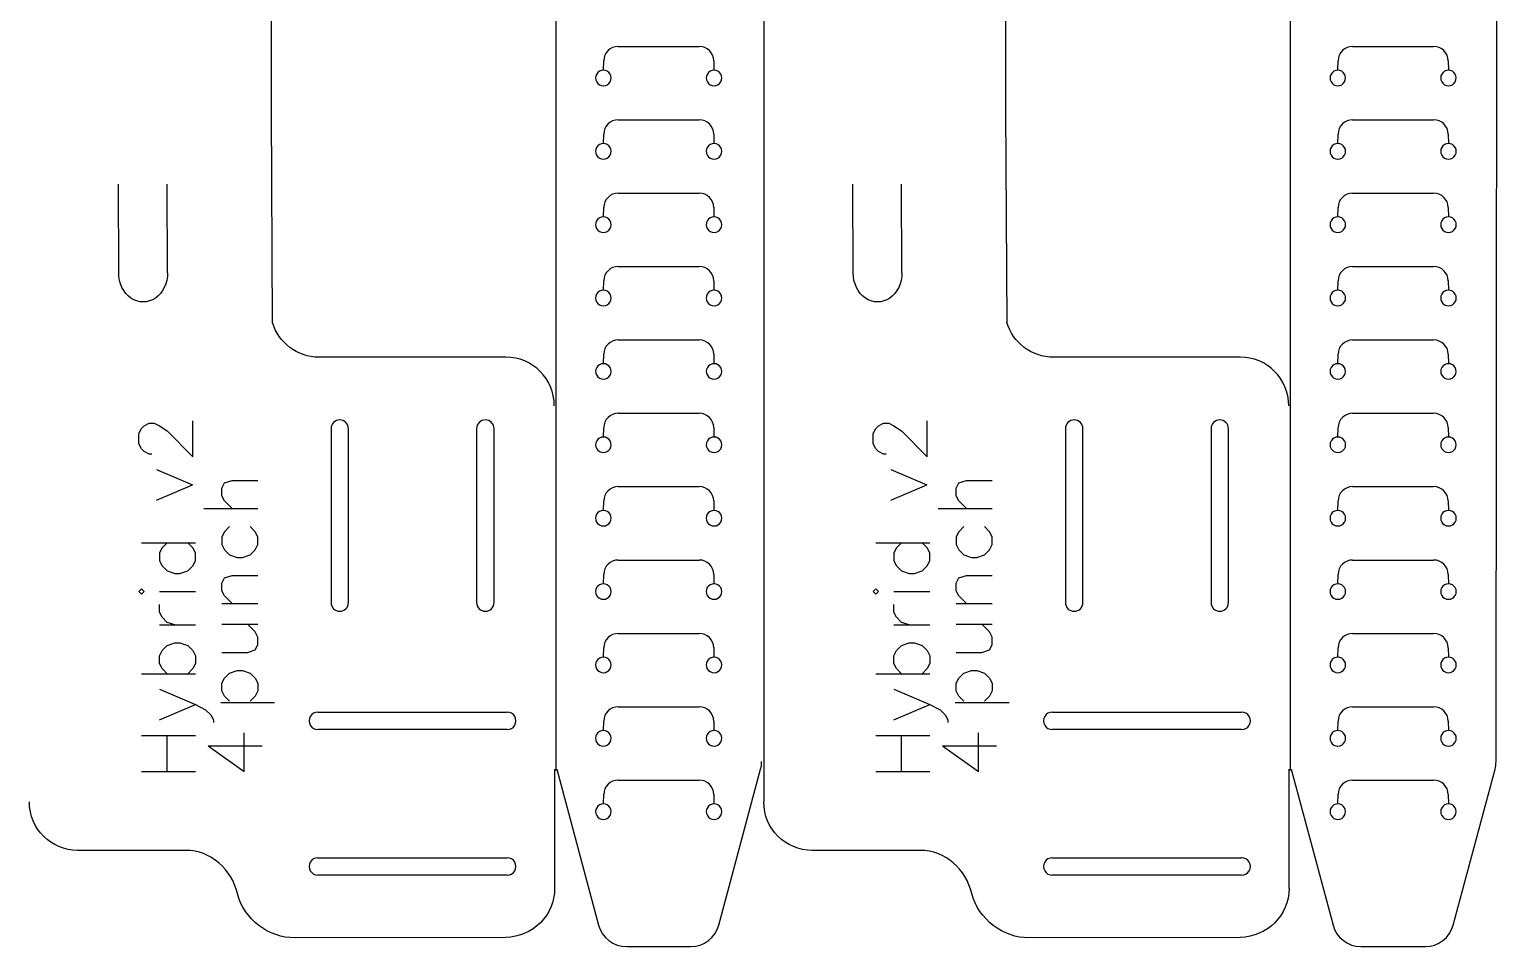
# Model space of a CAD drawing. Extents: x 9 to 642, y 361 to 1089.
# Drawn here: x 462.7 to 614, y 361.1 to 455.6 of the extents above; entities that cross this region are included whole.
import ezdxf

# ---------------------------------------------------------------- set-up
doc = ezdxf.new("R2010")
doc.units = 0
doc.layers.add('Layer_1', color=7, linetype='CONTINUOUS')

msp = doc.modelspace()

# ---------------------------------------------------------------- linework, layer by layer
at = {"layer": 'Layer_1', "color": 7}
for p, q in [((613.762134, 380.163093), (614.026426, 699.43774)), ((487.615071, 447.214227), (487.615071, 697.400475)), ((563.272173, 447.214227), (563.272173, 697.400475)), ((538.327812, 572.467056), (538.327812, 384.518954)), ((516.907277, 495.497732), (516.904631, 379.26208)), ((592.564379, 495.497732), (592.561733, 379.26208)), ((487.726302, 425.334878), (487.615071, 447.214227)), ((563.383404, 425.334878), (563.272173, 447.214227)), ((511.747109, 421.821185), (492.513567, 421.821185)), ((587.40421, 421.821185), (568.170669, 421.821185)), ((538.327812, 384.518954), (538.327812, 376.012256)), ((516.803614, 367.084712), (516.803614, 379.36893)), ((517.007263, 379.386646), (521.30923, 363.331439)), ((533.700831, 363.331439), (538.002797, 379.386646)), ((592.664365, 379.386646), (596.966331, 363.331439)), ((609.357933, 363.331439), (613.659899, 379.386646)), ((478.809711, 371.01547), (467.620244, 371.018116)), ((554.466813, 371.01547), (543.277346, 371.018116)), ((511.739012, 362.055197), (489.982298, 362.011197)), ((587.396114, 362.055197), (565.6394, 362.011197)), ((524.206999, 361.10788), (530.803035, 361.10788)), ((599.864101, 361.10788), (606.460137, 361.10788))]:
    msp.add_line(p, q, dxfattribs=at)
at = {"layer": 'Layer_1', "color": 1}
for p, q in [((523.332922, 453.826215), (531.677139, 453.826215)), ((598.990023, 453.826215), (607.334241, 453.826215)), ((521.805032, 451.377708), (521.805032, 451.377708)), ((521.817706, 451.377602), (521.833052, 452.349998)), ((533.176956, 452.349998), (533.192302, 451.377602)), ((533.205029, 451.377708), (533.205029, 451.377708)), ((597.462134, 451.377708), (597.462134, 451.377708)), ((597.474807, 451.377602), (597.490153, 452.349998)), ((608.834058, 452.349998), (608.849404, 451.377602)), ((608.86213, 451.377708), (608.86213, 451.377708)), ((523.332922, 446.269238), (531.677139, 446.269238)), ((598.990023, 446.269238), (607.334241, 446.269238)), ((521.805032, 443.820705), (521.805032, 443.820705)), ((521.817706, 443.820625), (521.833052, 444.792996)), ((533.176956, 444.792996), (533.192302, 443.820625)), ((533.205029, 443.820705), (533.205029, 443.820705)), ((597.462134, 443.820705), (597.462134, 443.820705)), ((597.474807, 443.820625), (597.490153, 444.792996)), ((608.834058, 444.792996), (608.849404, 443.820625)), ((608.86213, 443.820705), (608.86213, 443.820705)), ((471.87485, 430.514415), (471.851302, 439.639735)), ((476.904553, 430.514018), (476.857801, 439.63873)), ((547.531951, 430.514415), (547.508404, 439.639735)), ((552.561654, 430.514018), (552.514902, 439.63873)), ((523.332922, 438.712262), (531.677139, 438.712262)), ((598.990023, 438.712262), (607.334241, 438.712262)), ((521.805032, 436.263729), (521.805032, 436.263729)), ((521.817706, 436.263623), (521.833052, 437.236019)), ((533.176956, 437.236019), (533.192302, 436.263623)), ((533.205029, 436.263729), (533.205029, 436.263729)), ((597.462134, 436.263729), (597.462134, 436.263729)), ((597.474807, 436.263623), (597.490153, 437.236019)), ((608.834058, 437.236019), (608.849404, 436.263623)), ((608.86213, 436.263729), (608.86213, 436.263729)), ((523.332922, 431.155286), (531.677139, 431.155286)), ((598.990023, 431.155286), (607.334241, 431.155286)), ((521.805032, 428.706752), (521.805032, 428.706752)), ((521.817706, 428.706646), (521.833052, 429.679043)), ((533.176956, 429.679043), (533.192302, 428.706646)), ((533.205029, 428.706752), (533.205029, 428.706752)), ((597.462134, 428.706752), (597.462134, 428.706752)), ((597.474807, 428.706646), (597.490153, 429.679043)), ((608.834058, 429.679043), (608.849404, 428.706646)), ((608.86213, 428.706752), (608.86213, 428.706752)), ((523.332922, 423.59831), (531.677139, 423.59831)), ((598.990023, 423.59831), (607.334241, 423.59831)), ((521.805032, 421.149776), (521.805032, 421.149776)), ((521.817706, 421.14967), (521.833052, 422.122067)), ((533.176956, 422.122067), (533.192302, 421.14967)), ((533.205029, 421.149776), (533.205029, 421.149776)), ((597.462134, 421.149776), (597.462134, 421.149776)), ((597.474807, 421.14967), (597.490153, 422.122067)), ((608.834058, 422.122067), (608.849404, 421.14967)), ((608.86213, 421.149776), (608.86213, 421.149776)), ((494.643013, 415.351435), (494.643013, 415.351435)), ((509.643036, 415.351435), (509.643036, 415.351435)), ((523.332922, 416.041307), (531.677139, 416.041307)), ((570.300115, 415.351435), (570.300115, 415.351435)), ((585.300138, 415.351435), (585.300138, 415.351435)), ((598.990023, 416.041307), (607.334241, 416.041307)), ((493.743033, 414.451455), (493.743033, 396.55144)), ((495.54302, 396.55144), (495.54302, 414.451455)), ((508.743029, 414.451455), (508.743029, 396.55144)), ((510.543016, 396.55144), (510.543016, 414.451455)), ((521.805032, 413.5928), (521.805032, 413.5928)), ((521.817706, 413.592694), (521.833052, 414.565091)), ((533.176956, 414.565091), (533.192302, 413.592694)), ((533.205029, 413.5928), (533.205029, 413.5928)), ((569.400134, 414.451455), (569.400134, 396.55144)), ((571.200121, 396.55144), (571.200121, 414.451455)), ((584.400131, 414.451455), (584.400131, 396.55144)), ((586.200118, 396.55144), (586.200118, 414.451455)), ((597.462134, 413.5928), (597.462134, 413.5928)), ((597.474807, 413.592694), (597.490153, 414.565091)), ((608.834058, 414.565091), (608.849404, 413.592694)), ((608.86213, 413.5928), (608.86213, 413.5928)), ((523.332922, 408.484331), (531.677139, 408.484331)), ((598.990023, 408.484331), (607.334241, 408.484331)), ((521.805032, 406.035797), (521.805032, 406.035797)), ((521.817706, 406.035718), (521.833052, 407.008114)), ((533.176956, 407.008114), (533.192302, 406.035718)), ((533.205029, 406.035797), (533.205029, 406.035797)), ((597.462134, 406.035797), (597.462134, 406.035797)), ((597.474807, 406.035718), (597.490153, 407.008114)), ((608.834058, 407.008114), (608.849404, 406.035718)), ((608.86213, 406.035797), (608.86213, 406.035797)), ((523.332922, 400.927354), (531.677139, 400.927354)), ((598.990023, 400.927354), (607.334241, 400.927354)), ((521.805032, 398.478821), (521.805032, 398.478821)), ((521.817706, 398.478741), (521.833052, 399.451112)), ((533.176956, 399.451112), (533.192302, 398.478741)), ((533.205029, 398.478821), (533.205029, 398.478821)), ((597.462134, 398.478821), (597.462134, 398.478821)), ((597.474807, 398.478741), (597.490153, 399.451112)), ((608.834058, 399.451112), (608.849404, 398.478741)), ((608.86213, 398.478821), (608.86213, 398.478821)), ((494.643013, 395.651433), (494.643013, 395.651433)), ((509.643036, 395.651433), (509.643036, 395.651433)), ((570.300115, 395.651433), (570.300115, 395.651433)), ((585.300138, 395.651433), (585.300138, 395.651433)), ((523.332922, 393.370378), (531.677139, 393.370378)), ((598.990023, 393.370378), (607.334241, 393.370378)), ((521.805032, 390.921845), (521.805032, 390.921845)), ((521.817706, 390.921739), (521.833052, 391.894135)), ((533.176956, 391.894135), (533.192302, 390.921739)), ((533.205029, 390.921845), (533.205029, 390.921845)), ((597.462134, 390.921845), (597.462134, 390.921845)), ((597.474807, 390.921739), (597.490153, 391.894135)), ((608.834058, 391.894135), (608.849404, 390.921739)), ((608.86213, 390.921845), (608.86213, 390.921845)), ((492.393023, 385.264553), (511.893026, 385.264553)), ((523.332922, 385.813402), (531.677139, 385.813402)), ((568.050124, 385.264553), (587.550128, 385.264553)), ((598.990023, 385.813402), (607.334241, 385.813402)), ((511.893026, 383.46454), (492.393023, 383.46454)), ((521.805032, 383.364868), (521.805032, 383.364868)), ((521.817706, 383.364763), (521.833052, 384.337159)), ((533.176956, 384.337159), (533.192302, 383.364763)), ((533.205029, 383.364868), (533.205029, 383.364868)), ((587.550128, 383.46454), (568.050124, 383.46454)), ((597.462134, 383.364868), (597.462134, 383.364868)), ((597.474807, 383.364763), (597.490153, 384.337159)), ((608.834058, 384.337159), (608.849404, 383.364763)), ((608.86213, 383.364868), (608.86213, 383.364868)), ((523.332922, 378.256426), (531.677139, 378.256426)), ((598.990023, 378.256426), (607.334241, 378.256426)), ((521.805032, 375.807892), (521.805032, 375.807892)), ((521.817706, 375.807786), (521.833052, 376.780183)), ((533.176956, 376.780183), (533.192302, 375.807786)), ((533.205029, 375.807892), (533.205029, 375.807892)), ((597.462134, 375.807892), (597.462134, 375.807892)), ((597.474807, 375.807786), (597.490153, 376.780183)), ((608.834058, 376.780183), (608.849404, 375.807786)), ((608.86213, 375.807892), (608.86213, 375.807892)), ((492.393023, 370.264556), (511.893026, 370.264556)), ((568.050124, 370.264556), (587.550128, 370.264556)), ((511.893026, 368.464543), (492.393023, 368.464543)), ((587.550128, 368.464543), (568.050124, 368.464543))]:
    msp.add_line(p, q, dxfattribs=at)
at = {"layer": 'Layer_1', "color": 5}
for p, q in [((474.214375, 414.481427), (474.478959, 414.74601)), ((474.478959, 414.74601), (475.008125, 415.010593)), ((475.008125, 415.010593), (475.537292, 415.010593)), ((475.537292, 415.010593), (476.066459, 414.74601)), ((476.066459, 414.74601), (476.860209, 414.216843)), ((479.506042, 411.57101), (479.506042, 415.275177)), ((549.871503, 414.48144), (550.136086, 414.746023)), ((550.136086, 414.746023), (550.665253, 415.010607)), ((550.665253, 415.010607), (551.19442, 415.010607)), ((551.19442, 415.010607), (551.723586, 414.746023)), ((551.723586, 414.746023), (552.517336, 414.216857)), ((555.16317, 411.571023), (555.16317, 415.27519)), ((473.949792, 413.95226), (474.214375, 414.481427)), ((473.949792, 412.893927), (473.949792, 413.95226)), ((476.860209, 414.216843), (479.506042, 411.57101)), ((549.60692, 413.952273), (549.871503, 414.48144)), ((549.60692, 412.89394), (549.60692, 413.952273)), ((552.517336, 414.216857), (555.16317, 411.571023)), ((474.214375, 412.36476), (473.949792, 412.893927)), ((474.478959, 412.100177), (474.214375, 412.36476)), ((475.008125, 411.835593), (474.478959, 412.100177)), ((475.272709, 411.835593), (475.008125, 411.835593)), ((549.871503, 412.364773), (549.60692, 412.89394)), ((550.136086, 412.10019), (549.871503, 412.364773)), ((550.665253, 411.835607), (550.136086, 412.10019)), ((550.929836, 411.835607), (550.665253, 411.835607)), ((475.773115, 410.260243), (479.477282, 408.672743)), ((551.430216, 410.260243), (555.134383, 408.672743)), ((475.773115, 407.085243), (479.477282, 408.672743)), ((482.492711, 408.337966), (482.757295, 408.867132)), ((482.757295, 408.867132), (483.551045, 409.131716)), ((483.551045, 409.131716), (486.196852, 409.131716)), ((551.430216, 407.085243), (555.134383, 408.672743)), ((558.149813, 408.337966), (558.414396, 408.867132)), ((558.414396, 408.867132), (559.208146, 409.131716)), ((559.208146, 409.131716), (561.853953, 409.131716)), ((482.492711, 407.544216), (482.492711, 408.337966)), ((482.757295, 407.015049), (482.492711, 407.544216)), ((558.149813, 407.544216), (558.149813, 408.337966)), ((558.414396, 407.015049), (558.149813, 407.544216)), ((480.640628, 406.221299), (486.196852, 406.221299)), ((483.551045, 406.221299), (482.757295, 407.015049)), ((556.29773, 406.221299), (561.853953, 406.221299)), ((559.208146, 406.221299), (558.414396, 407.015049)), ((483.286461, 404.369216), (482.757295, 403.840049)), ((485.932268, 403.840049), (485.403102, 404.369216)), ((558.943563, 404.369216), (558.414396, 403.840049)), ((561.58937, 403.840049), (561.060203, 404.369216)), ((474.216465, 402.709035), (479.772715, 402.709035)), ((476.862299, 402.709035), (476.333132, 402.179868)), ((479.508132, 402.179868), (478.978965, 402.709035)), ((482.757295, 403.840049), (482.492711, 403.310882)), ((482.492711, 403.310882), (482.492711, 402.517132)), ((486.196852, 403.310882), (485.932268, 403.840049)), ((486.196852, 402.517132), (486.196852, 403.310882)), ((549.873567, 402.709035), (555.429817, 402.709035)), ((552.5194, 402.709035), (551.990234, 402.179868)), ((555.165234, 402.179868), (554.636067, 402.709035)), ((558.414396, 403.840049), (558.149813, 403.310882)), ((558.149813, 403.310882), (558.149813, 402.517132)), ((561.853953, 403.310882), (561.58937, 403.840049)), ((561.853953, 402.517132), (561.853953, 403.310882)), ((476.333132, 402.179868), (476.068549, 401.650701)), ((476.068549, 401.650701), (476.068549, 400.856951)), ((479.772715, 401.650701), (479.508132, 402.179868)), ((479.772715, 400.856951), (479.772715, 401.650701)), ((482.492711, 402.517132), (482.757295, 401.987966)), ((482.757295, 401.987966), (483.286461, 401.458799)), ((483.286461, 401.458799), (484.080211, 401.194216)), ((484.080211, 401.194216), (484.609378, 401.194216)), ((484.609378, 401.194216), (485.403102, 401.458799)), ((485.403102, 401.458799), (485.932268, 401.987966)), ((485.932268, 401.987966), (486.196852, 402.517132)), ((551.990234, 402.179868), (551.72565, 401.650701)), ((551.72565, 401.650701), (551.72565, 400.856951)), ((555.429817, 401.650701), (555.165234, 402.179868)), ((555.429817, 400.856951), (555.429817, 401.650701)), ((558.149813, 402.517132), (558.414396, 401.987966)), ((558.414396, 401.987966), (558.943563, 401.458799)), ((558.943563, 401.458799), (559.737313, 401.194216)), ((559.737313, 401.194216), (560.26648, 401.194216)), ((560.26648, 401.194216), (561.060203, 401.458799)), ((561.060203, 401.458799), (561.58937, 401.987966)), ((561.58937, 401.987966), (561.853953, 402.517132)), ((476.068549, 400.856951), (476.333132, 400.327785)), ((476.333132, 400.327785), (476.862299, 399.798618)), ((476.862299, 399.798618), (477.656049, 399.534035)), ((478.185215, 399.534035), (478.978965, 399.798618)), ((478.978965, 399.798618), (479.508132, 400.327785)), ((479.508132, 400.327785), (479.772715, 400.856951)), ((551.72565, 400.856951), (551.990234, 400.327785)), ((551.990234, 400.327785), (552.5194, 399.798618)), ((552.5194, 399.798618), (553.31315, 399.534035)), ((553.842317, 399.534035), (554.636067, 399.798618)), ((554.636067, 399.798618), (555.165234, 400.327785)), ((555.165234, 400.327785), (555.429817, 400.856951)), ((477.656049, 399.534035), (478.185215, 399.534035)), ((482.492711, 398.548382), (482.757295, 399.077549)), ((482.492711, 397.754632), (482.492711, 398.548382)), ((482.757295, 399.077549), (483.551045, 399.342132)), ((483.551045, 399.342132), (486.196852, 399.342132)), ((553.31315, 399.534035), (553.842317, 399.534035)), ((558.149813, 398.548382), (558.414396, 399.077549)), ((558.149813, 397.754632), (558.149813, 398.548382)), ((558.414396, 399.077549), (559.208146, 399.342132)), ((559.208146, 399.342132), (561.853953, 399.342132)), ((474.216465, 397.946535), (473.951882, 397.681951)), ((473.951882, 397.681951), (474.216465, 397.417368)), ((474.481049, 397.681951), (474.216465, 397.946535)), ((474.216465, 397.417368), (474.481049, 397.681951)), ((476.068549, 397.681951), (479.772715, 397.681951)), ((482.757295, 397.225466), (482.492711, 397.754632)), ((483.551045, 396.431716), (482.757295, 397.225466)), ((549.873567, 397.946535), (549.608984, 397.681951)), ((549.608984, 397.681951), (549.873567, 397.417368)), ((550.13815, 397.681951), (549.873567, 397.946535)), ((549.873567, 397.417368), (550.13815, 397.681951)), ((551.72565, 397.681951), (555.429817, 397.681951)), ((558.414396, 397.225466), (558.149813, 397.754632)), ((559.208146, 396.431716), (558.414396, 397.225466)), ((476.068549, 395.565285), (476.068549, 396.359035)), ((476.333132, 395.036118), (476.068549, 395.565285)), ((482.492711, 396.431716), (486.196852, 396.431716)), ((551.72565, 395.565285), (551.72565, 396.359035)), ((551.990234, 395.036118), (551.72565, 395.565285)), ((558.149813, 396.431716), (561.853953, 396.431716)), ((476.068549, 394.242368), (479.772715, 394.242368)), ((476.862299, 394.506951), (476.333132, 395.036118)), ((477.656049, 394.242368), (476.862299, 394.506951)), ((482.492711, 394.315049), (486.196852, 394.315049)), ((485.932268, 393.521299), (485.138518, 394.315049)), ((551.72565, 394.242368), (555.429817, 394.242368)), ((552.5194, 394.506951), (551.990234, 395.036118)), ((553.31315, 394.242368), (552.5194, 394.506951)), ((558.149813, 394.315049), (561.853953, 394.315049)), ((561.58937, 393.521299), (560.79562, 394.315049)), ((476.333132, 391.596535), (476.862299, 392.125701)), ((476.862299, 392.125701), (477.656049, 392.390285)), ((477.656049, 392.390285), (478.185215, 392.390285)), ((478.185215, 392.390285), (478.978965, 392.125701)), ((478.978965, 392.125701), (479.508132, 391.596535)), ((486.196852, 392.992132), (485.932268, 393.521299)), ((485.932268, 391.669189), (486.196852, 392.198356)), ((486.196852, 392.198356), (486.196852, 392.992132)), ((551.990234, 391.596535), (552.5194, 392.125701)), ((552.5194, 392.125701), (553.31315, 392.390285)), ((553.31315, 392.390285), (553.842317, 392.390285)), ((553.842317, 392.390285), (554.636067, 392.125701)), ((554.636067, 392.125701), (555.165234, 391.596535)), ((561.853953, 392.992132), (561.58937, 393.521299)), ((561.58937, 391.669189), (561.853953, 392.198356)), ((561.853953, 392.198356), (561.853953, 392.992132)), ((476.068549, 391.067368), (476.333132, 391.596535)), ((476.068549, 390.273618), (476.068549, 391.067368)), ((479.508132, 391.596535), (479.772715, 391.067368)), ((479.772715, 391.067368), (479.772715, 390.273618)), ((482.492711, 391.404606), (485.138518, 391.404606)), ((485.138518, 391.404606), (485.932268, 391.669189)), ((551.72565, 391.067368), (551.990234, 391.596535)), ((551.72565, 390.273618), (551.72565, 391.067368)), ((555.165234, 391.596535), (555.429817, 391.067368)), ((555.429817, 391.067368), (555.429817, 390.273618)), ((558.149813, 391.404606), (560.79562, 391.404606)), ((560.79562, 391.404606), (561.58937, 391.669189)), ((474.216465, 389.215285), (479.772715, 389.215285)), ((476.333132, 389.744451), (476.068549, 390.273618)), ((476.862299, 389.215285), (476.333132, 389.744451)), ((479.508132, 389.744451), (478.978965, 389.215285)), ((479.772715, 390.273618), (479.508132, 389.744451)), ((482.757295, 388.758773), (483.286461, 389.287939)), ((483.286461, 389.287939), (484.080211, 389.552523)), ((484.080211, 389.552523), (484.609378, 389.552523)), ((484.609378, 389.552523), (485.403102, 389.287939)), ((485.403102, 389.287939), (485.932268, 388.758773)), ((549.873567, 389.215285), (555.429817, 389.215285)), ((551.990234, 389.744451), (551.72565, 390.273618)), ((552.5194, 389.215285), (551.990234, 389.744451)), ((555.165234, 389.744451), (554.636067, 389.215285)), ((555.429817, 390.273618), (555.165234, 389.744451)), ((558.414396, 388.758773), (558.943563, 389.287939)), ((558.943563, 389.287939), (559.737313, 389.552523)), ((559.737313, 389.552523), (560.26648, 389.552523)), ((560.26648, 389.552523), (561.060203, 389.287939)), ((561.060203, 389.287939), (561.58937, 388.758773)), ((476.068549, 387.627785), (479.772715, 386.040285)), ((482.492711, 388.229606), (482.757295, 388.758773)), ((482.492711, 387.435856), (482.492711, 388.229606)), ((485.932268, 388.758773), (486.196852, 388.229606)), ((486.196852, 388.229606), (486.196852, 387.435856)), ((551.72565, 387.627785), (555.429817, 386.040285)), ((558.149813, 388.229606), (558.414396, 388.758773)), ((558.149813, 387.435856), (558.149813, 388.229606)), ((561.58937, 388.758773), (561.853953, 388.229606)), ((561.853953, 388.229606), (561.853953, 387.435856)), ((476.068549, 384.452785), (479.772715, 386.040285)), ((479.772715, 386.040285), (480.831049, 385.511118)), ((482.381454, 386.266292), (487.937704, 386.266292)), ((482.757295, 386.906689), (482.492711, 387.435856)), ((483.286461, 386.377523), (482.757295, 386.906689)), ((485.932268, 386.906689), (485.403102, 386.377523)), ((486.196852, 387.435856), (485.932268, 386.906689)), ((551.72565, 384.452785), (555.429817, 386.040285)), ((555.429817, 386.040285), (556.48815, 385.511118)), ((558.038556, 386.266292), (563.594806, 386.266292)), ((558.414396, 386.906689), (558.149813, 387.435856)), ((558.943563, 386.377523), (558.414396, 386.906689)), ((561.58937, 386.906689), (561.060203, 386.377523)), ((561.853953, 387.435856), (561.58937, 386.906689)), ((480.831049, 385.511118), (481.360215, 384.981951)), ((481.360215, 384.981951), (481.624799, 384.452785)), ((481.624799, 384.452785), (481.624799, 384.188201)), ((556.48815, 385.511118), (557.017317, 384.981951)), ((557.017317, 384.981951), (557.2819, 384.452785)), ((557.2819, 384.452785), (557.2819, 384.188201)), ((484.789718, 379.146354), (484.789718, 383.115104)), ((560.44682, 379.146354), (560.44682, 383.115104)), ((474.216465, 382.865285), (479.772715, 382.865285)), ((476.862299, 379.161118), (476.862299, 382.865285)), ((481.085551, 381.792188), (484.789718, 379.146354)), ((481.085551, 381.792188), (486.641801, 381.792188)), ((549.873567, 382.865285), (555.429817, 382.865285)), ((552.5194, 379.161118), (552.5194, 382.865285)), ((556.742653, 381.792188), (560.44682, 379.146354)), ((556.742653, 381.792188), (562.298903, 381.792188)), ((474.216465, 379.161118), (479.772715, 379.161118)), ((549.873567, 379.161118), (555.429817, 379.161118))]:
    msp.add_line(p, q, dxfattribs=at)
at = {"layer": 'Layer_1', "color": 3}
msp.add_line((592.460689, 367.084712), (592.460689, 379.36893), dxfattribs=at)
at = {"layer": 'Layer_1', "color": 1}
for points in [[(523.332922, 453.826215), (522.513766, 453.826218), (521.846093, 453.169051), (521.833105, 452.349998)], [(533.176956, 452.349998), (533.163968, 453.169051), (532.496295, 453.826218), (531.677139, 453.826215)], [(598.990023, 453.826215), (598.170867, 453.826218), (597.503194, 453.169051), (597.490206, 452.349998)], [(608.834058, 452.349998), (608.821069, 453.169051), (608.153397, 453.826218), (607.334241, 453.826215)], [(521.805032, 451.377708), (521.519217, 451.377708), (521.255113, 451.225227), (521.112205, 450.977704)], [(522.497859, 450.977704), (522.354952, 451.225227), (522.090847, 451.377708), (521.805032, 451.377708)], [(533.205029, 451.377708), (532.919213, 451.377708), (532.655109, 451.225227), (532.512202, 450.977704)], [(533.897855, 450.977704), (533.754948, 451.225227), (533.490844, 451.377708), (533.205029, 451.377708)], [(597.462134, 451.377708), (597.176319, 451.377708), (596.912214, 451.225227), (596.769307, 450.977704)], [(598.154961, 450.977704), (598.012053, 451.225227), (597.747949, 451.377708), (597.462134, 451.377708)], [(608.86213, 451.377708), (608.576315, 451.377708), (608.312211, 451.225227), (608.169303, 450.977704)], [(609.554957, 450.977704), (609.412049, 451.225227), (609.147945, 451.377708), (608.86213, 451.377708)], [(521.112205, 450.977704), (520.969298, 450.730181), (520.969298, 450.42522), (521.112205, 450.177696)], [(521.112205, 450.177696), (521.255113, 449.930173), (521.519217, 449.777693), (521.805032, 449.777693)], [(521.805032, 449.777693), (522.090847, 449.777693), (522.354952, 449.930173), (522.497859, 450.177696)], [(522.497859, 450.177696), (522.640767, 450.42522), (522.640767, 450.730181), (522.497859, 450.977704)], [(532.512202, 450.977704), (532.369294, 450.730181), (532.369294, 450.42522), (532.512202, 450.177696)], [(532.512202, 450.177696), (532.655109, 449.930173), (532.919213, 449.777693), (533.205029, 449.777693)], [(533.205029, 449.777693), (533.490844, 449.777693), (533.754948, 449.930173), (533.897855, 450.177696)], [(533.897855, 450.177696), (534.040763, 450.42522), (534.040763, 450.730181), (533.897855, 450.977704)], [(596.769307, 450.977704), (596.626399, 450.730181), (596.626399, 450.42522), (596.769307, 450.177696)], [(596.769307, 450.177696), (596.912214, 449.930173), (597.176319, 449.777693), (597.462134, 449.777693)], [(597.462134, 449.777693), (597.747949, 449.777693), (598.012053, 449.930173), (598.154961, 450.177696)], [(598.154961, 450.177696), (598.297868, 450.42522), (598.297868, 450.730181), (598.154961, 450.977704)], [(608.169303, 450.977704), (608.026396, 450.730181), (608.026396, 450.42522), (608.169303, 450.177696)], [(608.169303, 450.177696), (608.312211, 449.930173), (608.576315, 449.777693), (608.86213, 449.777693)], [(608.86213, 449.777693), (609.147945, 449.777693), (609.412049, 449.930173), (609.554957, 450.177696)], [(609.554957, 450.177696), (609.697864, 450.42522), (609.697864, 450.730181), (609.554957, 450.977704)], [(523.332922, 446.269238), (522.513756, 446.269241), (521.846079, 445.612059), (521.833105, 444.792996)], [(533.176956, 444.792996), (533.163982, 445.612059), (532.496305, 446.269241), (531.677139, 446.269238)], [(598.990023, 446.269238), (598.170857, 446.269241), (597.50318, 445.612059), (597.490206, 444.792996)], [(608.834058, 444.792996), (608.821084, 445.612059), (608.153407, 446.269241), (607.334241, 446.269238)], [(521.805032, 443.820705), (521.518495, 443.821798), (521.253255, 443.669559), (521.109669, 443.421591)], [(522.500395, 443.421591), (522.35681, 443.669559), (522.09157, 443.821798), (521.805032, 443.820705)], [(533.205029, 443.820705), (532.918491, 443.821798), (532.653251, 443.669559), (532.509666, 443.421591)], [(533.900391, 443.421591), (533.756806, 443.669559), (533.491566, 443.821798), (533.205029, 443.820705)], [(597.462134, 443.820705), (597.175596, 443.821798), (596.910356, 443.669559), (596.766771, 443.421591)], [(598.157497, 443.421591), (598.013911, 443.669559), (597.748671, 443.821798), (597.462134, 443.820705)], [(608.86213, 443.820705), (608.575593, 443.821798), (608.310352, 443.669559), (608.166767, 443.421591)], [(609.557493, 443.421591), (609.413908, 443.669559), (609.148667, 443.821798), (608.86213, 443.820705)], [(521.109669, 443.421591), (520.966084, 443.173623), (520.966084, 442.867798), (521.109669, 442.61983)], [(521.109669, 442.61983), (521.253255, 442.371862), (521.518495, 442.219623), (521.805032, 442.220716)], [(521.805032, 442.220716), (522.09157, 442.219623), (522.35681, 442.371862), (522.500395, 442.61983)], [(522.500395, 442.61983), (522.64398, 442.867798), (522.64398, 443.173623), (522.500395, 443.421591)], [(532.509666, 443.421591), (532.36608, 443.173623), (532.36608, 442.867798), (532.509666, 442.61983)], [(532.509666, 442.61983), (532.653251, 442.371862), (532.918491, 442.219623), (533.205029, 442.220716)], [(533.205029, 442.220716), (533.491566, 442.219623), (533.756806, 442.371862), (533.900391, 442.61983)], [(533.900391, 442.61983), (534.043977, 442.867798), (534.043977, 443.173623), (533.900391, 443.421591)], [(596.766771, 443.421591), (596.623186, 443.173623), (596.623186, 442.867798), (596.766771, 442.61983)], [(596.766771, 442.61983), (596.910356, 442.371862), (597.175596, 442.219623), (597.462134, 442.220716)], [(597.462134, 442.220716), (597.748671, 442.219623), (598.013911, 442.371862), (598.157497, 442.61983)], [(598.157497, 442.61983), (598.301082, 442.867798), (598.301082, 443.173623), (598.157497, 443.421591)], [(608.166767, 443.421591), (608.023182, 443.173623), (608.023182, 442.867798), (608.166767, 442.61983)], [(608.166767, 442.61983), (608.310352, 442.371862), (608.575593, 442.219623), (608.86213, 442.220716)], [(608.86213, 442.220716), (609.148667, 442.219623), (609.413908, 442.371862), (609.557493, 442.61983)], [(609.557493, 442.61983), (609.701078, 442.867798), (609.701078, 443.173623), (609.557493, 443.421591)], [(523.332922, 438.712262), (522.513756, 438.712265), (521.846079, 438.055083), (521.833105, 437.236019)], [(533.176956, 437.236019), (533.163982, 438.055083), (532.496305, 438.712265), (531.677139, 438.712262)], [(598.990023, 438.712262), (598.170857, 438.712265), (597.50318, 438.055083), (597.490206, 437.236019)], [(608.834058, 437.236019), (608.821084, 438.055083), (608.153407, 438.712265), (607.334241, 438.712262)], [(521.805032, 436.263729), (521.518447, 436.264894), (521.253131, 436.112671), (521.109501, 435.864674)], [(522.500564, 435.864674), (522.356933, 436.112671), (522.091618, 436.264894), (521.805032, 436.263729)], [(533.205029, 436.263729), (532.918443, 436.264894), (532.653127, 436.112671), (532.509497, 435.864674)], [(533.90056, 435.864674), (533.75693, 436.112671), (533.491614, 436.264894), (533.205029, 436.263729)], [(597.462134, 436.263729), (597.175548, 436.264894), (596.910233, 436.112671), (596.766602, 435.864674)], [(598.157665, 435.864674), (598.014035, 436.112671), (597.748719, 436.264894), (597.462134, 436.263729)], [(608.86213, 436.263729), (608.575545, 436.264894), (608.310229, 436.112671), (608.166599, 435.864674)], [(609.557661, 435.864674), (609.414031, 436.112671), (609.148715, 436.264894), (608.86213, 436.263729)], [(521.109501, 435.864674), (520.965871, 435.616676), (520.965871, 435.310793), (521.109501, 435.062795)], [(521.109501, 435.062795), (521.253131, 434.814797), (521.518447, 434.662575), (521.805032, 434.66374)], [(521.805032, 434.66374), (522.091618, 434.662575), (522.356933, 434.814797), (522.500564, 435.062795)], [(522.500564, 435.062795), (522.644194, 435.310793), (522.644194, 435.616676), (522.500564, 435.864674)], [(532.509497, 435.864674), (532.365867, 435.616676), (532.365867, 435.310793), (532.509497, 435.062795)], [(532.509497, 435.062795), (532.653127, 434.814797), (532.918443, 434.662575), (533.205029, 434.66374)], [(533.205029, 434.66374), (533.491614, 434.662575), (533.75693, 434.814797), (533.90056, 435.062795)], [(533.90056, 435.062795), (534.04419, 435.310793), (534.04419, 435.616676), (533.90056, 435.864674)], [(596.766602, 435.864674), (596.622972, 435.616676), (596.622972, 435.310793), (596.766602, 435.062795)], [(596.766602, 435.062795), (596.910233, 434.814797), (597.175548, 434.662575), (597.462134, 434.66374)], [(597.462134, 434.66374), (597.748719, 434.662575), (598.014035, 434.814797), (598.157665, 435.062795)], [(598.157665, 435.062795), (598.301295, 435.310793), (598.301295, 435.616676), (598.157665, 435.864674)], [(608.166599, 435.864674), (608.022968, 435.616676), (608.022968, 435.310793), (608.166599, 435.062795)], [(608.166599, 435.062795), (608.310229, 434.814797), (608.575545, 434.662575), (608.86213, 434.66374)], [(608.86213, 434.66374), (609.148715, 434.662575), (609.414031, 434.814797), (609.557661, 435.062795)], [(609.557661, 435.062795), (609.701292, 435.310793), (609.701292, 435.616676), (609.557661, 435.864674)], [(473.132124, 427.911973), (472.35401, 428.448416), (471.87485, 429.439836), (471.87485, 430.512748)], [(476.904553, 430.512695), (476.904553, 429.439783), (476.425207, 428.448416), (475.647067, 427.911973)], [(523.332922, 431.155286), (522.513756, 431.155289), (521.846079, 430.498107), (521.833105, 429.679043)], [(533.176956, 429.679043), (533.163982, 430.498107), (532.496305, 431.155289), (531.677139, 431.155286)], [(548.789225, 427.911973), (548.011112, 428.448416), (547.531951, 429.439836), (547.531951, 430.512748)], [(552.561654, 430.512695), (552.561654, 429.439783), (552.082309, 428.448416), (551.304169, 427.911973)], [(598.990023, 431.155286), (598.170857, 431.155289), (597.50318, 430.498107), (597.490206, 429.679043)], [(608.834058, 429.679043), (608.821084, 430.498107), (608.153407, 431.155289), (607.334241, 431.155286)], [(521.805032, 428.706752), (521.518447, 428.707918), (521.253131, 428.555695), (521.109501, 428.307697)], [(522.500564, 428.307697), (522.356933, 428.555695), (522.091618, 428.707918), (521.805032, 428.706752)], [(533.205029, 428.706752), (532.918443, 428.707918), (532.653127, 428.555695), (532.509497, 428.307697)], [(533.90056, 428.307697), (533.75693, 428.555695), (533.491614, 428.707918), (533.205029, 428.706752)], [(597.462134, 428.706752), (597.175548, 428.707918), (596.910233, 428.555695), (596.766602, 428.307697)], [(598.157665, 428.307697), (598.014035, 428.555695), (597.748719, 428.707918), (597.462134, 428.706752)], [(608.86213, 428.706752), (608.575545, 428.707918), (608.310229, 428.555695), (608.166599, 428.307697)], [(609.557661, 428.307697), (609.414031, 428.555695), (609.148715, 428.707918), (608.86213, 428.706752)], [(475.647067, 427.911973), (474.868954, 427.375504), (473.910263, 427.375504), (473.132124, 427.911973)], [(521.109501, 428.307697), (520.965871, 428.059699), (520.965871, 427.753817), (521.109501, 427.505819)], [(521.109501, 427.505819), (521.253131, 427.257821), (521.518447, 427.105599), (521.805032, 427.106764)], [(521.805032, 427.106764), (522.091618, 427.105599), (522.356933, 427.257821), (522.500564, 427.505819)], [(522.500564, 427.505819), (522.644194, 427.753817), (522.644194, 428.059699), (522.500564, 428.307697)], [(532.509497, 428.307697), (532.365867, 428.059699), (532.365867, 427.753817), (532.509497, 427.505819)], [(532.509497, 427.505819), (532.653127, 427.257821), (532.918443, 427.105599), (533.205029, 427.106764)], [(533.205029, 427.106764), (533.491614, 427.105599), (533.75693, 427.257821), (533.90056, 427.505819)], [(533.90056, 427.505819), (534.04419, 427.753817), (534.04419, 428.059699), (533.90056, 428.307697)], [(551.304169, 427.911973), (550.526056, 427.375504), (549.567365, 427.375504), (548.789225, 427.911973)], [(596.766602, 428.307697), (596.622972, 428.059699), (596.622972, 427.753817), (596.766602, 427.505819)], [(596.766602, 427.505819), (596.910233, 427.257821), (597.175548, 427.105599), (597.462134, 427.106764)], [(597.462134, 427.106764), (597.748719, 427.105599), (598.014035, 427.257821), (598.157665, 427.505819)], [(598.157665, 427.505819), (598.301295, 427.753817), (598.301295, 428.059699), (598.157665, 428.307697)], [(608.166599, 428.307697), (608.022968, 428.059699), (608.022968, 427.753817), (608.166599, 427.505819)], [(608.166599, 427.505819), (608.310229, 427.257821), (608.575545, 427.105599), (608.86213, 427.106764)], [(608.86213, 427.106764), (609.148715, 427.105599), (609.414031, 427.257821), (609.557661, 427.505819)], [(609.557661, 427.505819), (609.701292, 427.753817), (609.701292, 428.059699), (609.557661, 428.307697)], [(523.332922, 423.59831), (522.513756, 423.598312), (521.846079, 422.94113), (521.833105, 422.122067)], [(533.176956, 422.122067), (533.163982, 422.94113), (532.496305, 423.598312), (531.677139, 423.59831)], [(598.990023, 423.59831), (598.170857, 423.598312), (597.50318, 422.94113), (597.490206, 422.122067)], [(608.834058, 422.122067), (608.821084, 422.94113), (608.153407, 423.598312), (607.334241, 423.59831)], [(521.805032, 421.149776), (521.519217, 421.149776), (521.255113, 420.997295), (521.112206, 420.749772)], [(522.497859, 420.749772), (522.354951, 420.997295), (522.090847, 421.149776), (521.805032, 421.149776)], [(533.205029, 421.149776), (532.919213, 421.149776), (532.655109, 420.997295), (532.512202, 420.749772)], [(533.897855, 420.749772), (533.754948, 420.997295), (533.490844, 421.149776), (533.205029, 421.149776)], [(597.462134, 421.149776), (597.176319, 421.149776), (596.912215, 420.997295), (596.769307, 420.749772)], [(598.15496, 420.749772), (598.012053, 420.997295), (597.747949, 421.149776), (597.462134, 421.149776)], [(608.86213, 421.149776), (608.576315, 421.149776), (608.312211, 420.997295), (608.169303, 420.749772)], [(609.554957, 420.749772), (609.412049, 420.997295), (609.147945, 421.149776), (608.86213, 421.149776)], [(521.112206, 420.749772), (520.969298, 420.502249), (520.969298, 420.197288), (521.112206, 419.949765)], [(521.112206, 419.949765), (521.255113, 419.702242), (521.519217, 419.549761), (521.805032, 419.549761)], [(521.805032, 419.549761), (522.090847, 419.549761), (522.354951, 419.702242), (522.497859, 419.949765)], [(522.497859, 419.949765), (522.640767, 420.197288), (522.640767, 420.502249), (522.497859, 420.749772)], [(532.512202, 420.749772), (532.369294, 420.502249), (532.369294, 420.197288), (532.512202, 419.949765)], [(532.512202, 419.949765), (532.655109, 419.702242), (532.919213, 419.549761), (533.205029, 419.549761)], [(533.205029, 419.549761), (533.490844, 419.549761), (533.754948, 419.702242), (533.897855, 419.949765)], [(533.897855, 419.949765), (534.040763, 420.197288), (534.040763, 420.502249), (533.897855, 420.749772)], [(596.769307, 420.749772), (596.626399, 420.502249), (596.626399, 420.197288), (596.769307, 419.949765)], [(596.769307, 419.949765), (596.912215, 419.702242), (597.176319, 419.549761), (597.462134, 419.549761)], [(597.462134, 419.549761), (597.747949, 419.549761), (598.012053, 419.702242), (598.15496, 419.949765)], [(598.15496, 419.949765), (598.297868, 420.197288), (598.297868, 420.502249), (598.15496, 420.749772)], [(608.169303, 420.749772), (608.026396, 420.502249), (608.026396, 420.197288), (608.169303, 419.949765)], [(608.169303, 419.949765), (608.312211, 419.702242), (608.576315, 419.549761), (608.86213, 419.549761)], [(608.86213, 419.549761), (609.147945, 419.549761), (609.412049, 419.702242), (609.554957, 419.949765)], [(609.554957, 419.949765), (609.697864, 420.197288), (609.697864, 420.502249), (609.554957, 420.749772)], [(494.643013, 415.351435), (494.145972, 415.351424), (493.743044, 414.948496), (493.743033, 414.451455)], [(495.54302, 414.451455), (495.543009, 414.948506), (495.140064, 415.351439), (494.643013, 415.351435)], [(509.643036, 415.351435), (509.145985, 415.351439), (508.74304, 414.948506), (508.743029, 414.451455)], [(510.543016, 414.451455), (510.543005, 414.948496), (510.140077, 415.351424), (509.643036, 415.351435)], [(523.332922, 416.041307), (522.513766, 416.04131), (521.846093, 415.384144), (521.833105, 414.565091)], [(533.176956, 414.565091), (533.163968, 415.384144), (532.496295, 416.04131), (531.677139, 416.041307)], [(570.300115, 415.351435), (569.803074, 415.351424), (569.400145, 414.948496), (569.400134, 414.451455)], [(571.200121, 414.451455), (571.20011, 414.948506), (570.797166, 415.351439), (570.300115, 415.351435)], [(585.300137, 415.351435), (584.803086, 415.351439), (584.400142, 414.948506), (584.400131, 414.451455)], [(586.200118, 414.451455), (586.200107, 414.948496), (585.797178, 415.351424), (585.300137, 415.351435)], [(598.990023, 416.041307), (598.170867, 416.04131), (597.503194, 415.384144), (597.490206, 414.565091)], [(608.834058, 414.565091), (608.821069, 415.384144), (608.153397, 416.04131), (607.334241, 416.041307)], [(521.805032, 413.5928), (521.519027, 413.593085), (521.254626, 413.440666), (521.111541, 413.193026)], [(522.498523, 413.193026), (522.355439, 413.440666), (522.091037, 413.593085), (521.805032, 413.5928)], [(533.205029, 413.5928), (532.919024, 413.593085), (532.654622, 413.440666), (532.511537, 413.193026)], [(533.89852, 413.193026), (533.755435, 413.440666), (533.491033, 413.593085), (533.205029, 413.5928)], [(597.462134, 413.5928), (597.176129, 413.593085), (596.911727, 413.440666), (596.768643, 413.193026)], [(598.155625, 413.193026), (598.01254, 413.440666), (597.748139, 413.593085), (597.462134, 413.5928)], [(608.86213, 413.5928), (608.576125, 413.593085), (608.311724, 413.440666), (608.168639, 413.193026)], [(609.555621, 413.193026), (609.412536, 413.440666), (609.148135, 413.593085), (608.86213, 413.5928)], [(521.111541, 413.193026), (520.968456, 412.945386), (520.968456, 412.640199), (521.111541, 412.392558)], [(521.111541, 412.392558), (521.254626, 412.144918), (521.519027, 411.9925), (521.805032, 411.992785)], [(521.805032, 411.992785), (522.091037, 411.9925), (522.355439, 412.144918), (522.498523, 412.392558)], [(522.498523, 412.392558), (522.641608, 412.640199), (522.641608, 412.945386), (522.498523, 413.193026)], [(532.511537, 413.193026), (532.368453, 412.945386), (532.368453, 412.640199), (532.511537, 412.392558)], [(532.511537, 412.392558), (532.654622, 412.144918), (532.919024, 411.9925), (533.205029, 411.992785)], [(533.205029, 411.992785), (533.491033, 411.9925), (533.755435, 412.144918), (533.89852, 412.392558)], [(533.89852, 412.392558), (534.041604, 412.640199), (534.041604, 412.945386), (533.89852, 413.193026)], [(596.768643, 413.193026), (596.625558, 412.945386), (596.625558, 412.640199), (596.768643, 412.392558)], [(596.768643, 412.392558), (596.911727, 412.144918), (597.176129, 411.9925), (597.462134, 411.992785)], [(597.462134, 411.992785), (597.748139, 411.9925), (598.01254, 412.144918), (598.155625, 412.392558)], [(598.155625, 412.392558), (598.29871, 412.640199), (598.29871, 412.945386), (598.155625, 413.193026)], [(608.168639, 413.193026), (608.025554, 412.945386), (608.025554, 412.640199), (608.168639, 412.392558)], [(608.168639, 412.392558), (608.311724, 412.144918), (608.576125, 411.9925), (608.86213, 411.992785)], [(608.86213, 411.992785), (609.148135, 411.9925), (609.412536, 412.144918), (609.555621, 412.392558)], [(609.555621, 412.392558), (609.698706, 412.640199), (609.698706, 412.945386), (609.555621, 413.193026)], [(523.332922, 408.484331), (522.513766, 408.484334), (521.846093, 407.827167), (521.833105, 407.008114)], [(533.176956, 407.008114), (533.163968, 407.827167), (532.496295, 408.484334), (531.677139, 408.484331)], [(598.990023, 408.484331), (598.170867, 408.484334), (597.503194, 407.827167), (597.490206, 407.008114)], [(608.834058, 407.008114), (608.821069, 407.827167), (608.153397, 408.484334), (607.334241, 408.484331)], [(521.109669, 405.636684), (520.966084, 405.388715), (520.966084, 405.08289), (521.109669, 404.834922)], [(521.805032, 406.035797), (521.518495, 406.03689), (521.253255, 405.884652), (521.109669, 405.636684)], [(522.500395, 405.636684), (522.35681, 405.884652), (522.09157, 406.03689), (521.805032, 406.035797)], [(522.500395, 404.834922), (522.64398, 405.08289), (522.64398, 405.388715), (522.500395, 405.636684)], [(532.509666, 405.636684), (532.36608, 405.388715), (532.36608, 405.08289), (532.509666, 404.834922)], [(533.205029, 406.035797), (532.918491, 406.03689), (532.653251, 405.884652), (532.509666, 405.636684)], [(533.900391, 405.636684), (533.756806, 405.884652), (533.491566, 406.03689), (533.205029, 406.035797)], [(533.900391, 404.834922), (534.043977, 405.08289), (534.043977, 405.388715), (533.900391, 405.636684)], [(596.766771, 405.636684), (596.623186, 405.388715), (596.623186, 405.08289), (596.766771, 404.834922)], [(597.462134, 406.035797), (597.175596, 406.03689), (596.910356, 405.884652), (596.766771, 405.636684)], [(598.157497, 405.636684), (598.013911, 405.884652), (597.748671, 406.03689), (597.462134, 406.035797)], [(598.157497, 404.834922), (598.301082, 405.08289), (598.301082, 405.388715), (598.157497, 405.636684)], [(608.166767, 405.636684), (608.023182, 405.388715), (608.023182, 405.08289), (608.166767, 404.834922)], [(608.86213, 406.035797), (608.575593, 406.03689), (608.310352, 405.884652), (608.166767, 405.636684)], [(609.557493, 405.636684), (609.413908, 405.884652), (609.148667, 406.03689), (608.86213, 406.035797)], [(609.557493, 404.834922), (609.701078, 405.08289), (609.701078, 405.388715), (609.557493, 405.636684)], [(521.109669, 404.834922), (521.253255, 404.586954), (521.518495, 404.434716), (521.805032, 404.435809)], [(521.805032, 404.435809), (522.09157, 404.434716), (522.35681, 404.586954), (522.500395, 404.834922)], [(532.509666, 404.834922), (532.653251, 404.586954), (532.918491, 404.434716), (533.205029, 404.435809)], [(533.205029, 404.435809), (533.491566, 404.434716), (533.756806, 404.586954), (533.900391, 404.834922)], [(596.766771, 404.834922), (596.910356, 404.586954), (597.175596, 404.434716), (597.462134, 404.435809)], [(597.462134, 404.435809), (597.748671, 404.434716), (598.013911, 404.586954), (598.157497, 404.834922)], [(608.166767, 404.834922), (608.310352, 404.586954), (608.575593, 404.434716), (608.86213, 404.435809)], [(608.86213, 404.435809), (609.148667, 404.434716), (609.413908, 404.586954), (609.557493, 404.834922)], [(523.332922, 400.927354), (522.513756, 400.927357), (521.846079, 400.270175), (521.833105, 399.451112)], [(533.176956, 399.451112), (533.163982, 400.270175), (532.496305, 400.927357), (531.677139, 400.927354)], [(598.990023, 400.927354), (598.170857, 400.927357), (597.50318, 400.270175), (597.490206, 399.451112)], [(608.834058, 399.451112), (608.821084, 400.270175), (608.153407, 400.927357), (607.334241, 400.927354)], [(521.109501, 398.079766), (520.965871, 397.831768), (520.965871, 397.525885), (521.109501, 397.277888)], [(521.805032, 398.478821), (521.518447, 398.479986), (521.253131, 398.327764), (521.109501, 398.079766)], [(522.500564, 398.079766), (522.356933, 398.327764), (522.091618, 398.479986), (521.805032, 398.478821)], [(522.500564, 397.277888), (522.644194, 397.525885), (522.644194, 397.831768), (522.500564, 398.079766)], [(532.509497, 398.079766), (532.365867, 397.831768), (532.365867, 397.525885), (532.509497, 397.277888)], [(533.205029, 398.478821), (532.918443, 398.479986), (532.653127, 398.327764), (532.509497, 398.079766)], [(533.90056, 398.079766), (533.75693, 398.327764), (533.491614, 398.479986), (533.205029, 398.478821)], [(533.90056, 397.277888), (534.04419, 397.525885), (534.04419, 397.831768), (533.90056, 398.079766)], [(596.766602, 398.079766), (596.622972, 397.831768), (596.622972, 397.525885), (596.766602, 397.277888)], [(597.462134, 398.478821), (597.175548, 398.479986), (596.910233, 398.327764), (596.766602, 398.079766)], [(598.157665, 398.079766), (598.014035, 398.327764), (597.748719, 398.479986), (597.462134, 398.478821)], [(598.157665, 397.277888), (598.301295, 397.525885), (598.301295, 397.831768), (598.157665, 398.079766)], [(608.166599, 398.079766), (608.022968, 397.831768), (608.022968, 397.525885), (608.166599, 397.277888)], [(608.86213, 398.478821), (608.575545, 398.479986), (608.310229, 398.327764), (608.166599, 398.079766)], [(609.557661, 398.079766), (609.414031, 398.327764), (609.148715, 398.479986), (608.86213, 398.478821)], [(609.557661, 397.277888), (609.701292, 397.525885), (609.701292, 397.831768), (609.557661, 398.079766)], [(493.743033, 396.55144), (493.743029, 396.054389), (494.145962, 395.651444), (494.643013, 395.651433)], [(495.279416, 395.915037), (495.4482, 396.083821), (495.543022, 396.312743), (495.54302, 396.55144)], [(508.743029, 396.55144), (508.743028, 396.312743), (508.837849, 396.083821), (509.006633, 395.915037)], [(509.643036, 395.651433), (510.140087, 395.651444), (510.54302, 396.054389), (510.543016, 396.55144)], [(521.109501, 397.277888), (521.253131, 397.02989), (521.518447, 396.877667), (521.805032, 396.878833)], [(521.805032, 396.878833), (522.091618, 396.877667), (522.356933, 397.02989), (522.500564, 397.277888)], [(532.509497, 397.277888), (532.653127, 397.02989), (532.918443, 396.877667), (533.205029, 396.878833)], [(533.205029, 396.878833), (533.491614, 396.877667), (533.75693, 397.02989), (533.90056, 397.277888)], [(569.400134, 396.55144), (569.400131, 396.054389), (569.803063, 395.651444), (570.300115, 395.651433)], [(570.936517, 395.915037), (571.105302, 396.083821), (571.200123, 396.312743), (571.200121, 396.55144)], [(584.400131, 396.55144), (584.400129, 396.312743), (584.49495, 396.083821), (584.663735, 395.915037)], [(585.300137, 395.651433), (585.797189, 395.651444), (586.200121, 396.054389), (586.200118, 396.55144)], [(596.766602, 397.277888), (596.910233, 397.02989), (597.175548, 396.877667), (597.462134, 396.878833)], [(597.462134, 396.878833), (597.748719, 396.877667), (598.014035, 397.02989), (598.157665, 397.277888)], [(608.166599, 397.277888), (608.310229, 397.02989), (608.575545, 396.877667), (608.86213, 396.878833)], [(608.86213, 396.878833), (609.148715, 396.877667), (609.414031, 397.02989), (609.557661, 397.277888)], [(494.643013, 395.651433), (494.88171, 395.651431), (495.110632, 395.746253), (495.279416, 395.915037)], [(509.006633, 395.915037), (509.175418, 395.746253), (509.404339, 395.651431), (509.643036, 395.651433)], [(570.300115, 395.651433), (570.538812, 395.651431), (570.767733, 395.746253), (570.936517, 395.915037)], [(584.663735, 395.915037), (584.832519, 395.746253), (585.06144, 395.651431), (585.300138, 395.651433)], [(523.332922, 393.370378), (522.513756, 393.370381), (521.846079, 392.713199), (521.833105, 391.894135)], [(533.176956, 391.894135), (533.163982, 392.713199), (532.496305, 393.370381), (531.677139, 393.370378)], [(598.990023, 393.370378), (598.170857, 393.370381), (597.50318, 392.713199), (597.490206, 391.894135)], [(608.834058, 391.894135), (608.821084, 392.713199), (608.153407, 393.370381), (607.334241, 393.370378)], [(521.109501, 390.52279), (520.965871, 390.274792), (520.965871, 389.968909), (521.109501, 389.720911)], [(521.805032, 390.921845), (521.518447, 390.92301), (521.253131, 390.770787), (521.109501, 390.52279)], [(522.500564, 390.52279), (522.356933, 390.770787), (522.091618, 390.92301), (521.805032, 390.921845)], [(522.500564, 389.720911), (522.644194, 389.968909), (522.644194, 390.274792), (522.500564, 390.52279)], [(532.509497, 390.52279), (532.365867, 390.274792), (532.365867, 389.968909), (532.509497, 389.720911)], [(533.205029, 390.921845), (532.918443, 390.92301), (532.653127, 390.770787), (532.509497, 390.52279)], [(533.90056, 390.52279), (533.75693, 390.770787), (533.491614, 390.92301), (533.205029, 390.921845)], [(533.90056, 389.720911), (534.04419, 389.968909), (534.04419, 390.274792), (533.90056, 390.52279)], [(596.766602, 390.52279), (596.622972, 390.274792), (596.622972, 389.968909), (596.766602, 389.720911)], [(597.462134, 390.921845), (597.175548, 390.92301), (596.910233, 390.770787), (596.766602, 390.52279)], [(598.157665, 390.52279), (598.014035, 390.770787), (597.748719, 390.92301), (597.462134, 390.921845)], [(598.157665, 389.720911), (598.301295, 389.968909), (598.301295, 390.274792), (598.157665, 390.52279)], [(608.166599, 390.52279), (608.022968, 390.274792), (608.022968, 389.968909), (608.166599, 389.720911)], [(608.86213, 390.921845), (608.575545, 390.92301), (608.310229, 390.770787), (608.166599, 390.52279)], [(609.557661, 390.52279), (609.414031, 390.770787), (609.148715, 390.92301), (608.86213, 390.921845)], [(609.557661, 389.720911), (609.701292, 389.968909), (609.701292, 390.274792), (609.557661, 390.52279)], [(521.109501, 389.720911), (521.253131, 389.472913), (521.518447, 389.320691), (521.805032, 389.321856)], [(521.805032, 389.321856), (522.091618, 389.320691), (522.356933, 389.472913), (522.500564, 389.720911)], [(532.509497, 389.720911), (532.653127, 389.472913), (532.918443, 389.320691), (533.205029, 389.321856)], [(533.205029, 389.321856), (533.491614, 389.320691), (533.75693, 389.472913), (533.90056, 389.720911)], [(596.766602, 389.720911), (596.910233, 389.472913), (597.175548, 389.320691), (597.462134, 389.321856)], [(597.462134, 389.321856), (597.748719, 389.320691), (598.014035, 389.472913), (598.157665, 389.720911)], [(608.166599, 389.720911), (608.310229, 389.472913), (608.575545, 389.320691), (608.86213, 389.321856)], [(608.86213, 389.321856), (609.148715, 389.320691), (609.414031, 389.472913), (609.557661, 389.720911)], [(491.613594, 384.81455), (491.452824, 384.536086), (491.452824, 384.193006), (491.613594, 383.914543)], [(492.393023, 385.264553), (492.071482, 385.264553), (491.774365, 385.093013), (491.613594, 384.81455)], [(512.672455, 384.81455), (512.511684, 385.093013), (512.214568, 385.264553), (511.893026, 385.264553)], [(512.672455, 383.914543), (512.833226, 384.193006), (512.833226, 384.536086), (512.672455, 384.81455)], [(523.332922, 385.813402), (522.513756, 385.813405), (521.846079, 385.156223), (521.833105, 384.337159)], [(533.176956, 384.337159), (533.163982, 385.156223), (532.496305, 385.813405), (531.677139, 385.813402)], [(567.270696, 384.81455), (567.109925, 384.536086), (567.109925, 384.193006), (567.270696, 383.914543)], [(568.050124, 385.264553), (567.728583, 385.264553), (567.431466, 385.093013), (567.270696, 384.81455)], [(588.329556, 384.81455), (588.168786, 385.093013), (587.871669, 385.264553), (587.550128, 385.264553)], [(588.329556, 383.914543), (588.490327, 384.193006), (588.490327, 384.536086), (588.329556, 384.81455)], [(598.990023, 385.813402), (598.170857, 385.813405), (597.50318, 385.156223), (597.490206, 384.337159)], [(608.834058, 384.337159), (608.821084, 385.156223), (608.153407, 385.813405), (607.334241, 385.813402)], [(491.613594, 383.914543), (491.774365, 383.63608), (492.071482, 383.46454), (492.393023, 383.46454)], [(511.893026, 383.46454), (512.214568, 383.46454), (512.511684, 383.63608), (512.672455, 383.914543)], [(521.109669, 382.965755), (520.966084, 382.717787), (520.966084, 382.411962), (521.109669, 382.163994)], [(521.805032, 383.364868), (521.518495, 383.365961), (521.253255, 383.213723), (521.109669, 382.965755)], [(522.500395, 382.965755), (522.35681, 383.213723), (522.09157, 383.365961), (521.805032, 383.364868)], [(522.500395, 382.163994), (522.64398, 382.411962), (522.64398, 382.717787), (522.500395, 382.965755)], [(532.509666, 382.965755), (532.36608, 382.717787), (532.36608, 382.411962), (532.509666, 382.163994)], [(533.205029, 383.364868), (532.918491, 383.365961), (532.653251, 383.213723), (532.509666, 382.965755)], [(533.900391, 382.965755), (533.756806, 383.213723), (533.491566, 383.365961), (533.205029, 383.364868)], [(533.900391, 382.163994), (534.043977, 382.411962), (534.043977, 382.717787), (533.900391, 382.965755)], [(567.270696, 383.914543), (567.431466, 383.63608), (567.728583, 383.46454), (568.050124, 383.46454)], [(587.550128, 383.46454), (587.871669, 383.46454), (588.168786, 383.63608), (588.329556, 383.914543)], [(596.766771, 382.965755), (596.623186, 382.717787), (596.623186, 382.411962), (596.766771, 382.163994)], [(597.462134, 383.364868), (597.175596, 383.365961), (596.910356, 383.213723), (596.766771, 382.965755)], [(598.157497, 382.965755), (598.013911, 383.213723), (597.748671, 383.365961), (597.462134, 383.364868)], [(598.157497, 382.163994), (598.301082, 382.411962), (598.301082, 382.717787), (598.157497, 382.965755)], [(608.166767, 382.965755), (608.023182, 382.717787), (608.023182, 382.411962), (608.166767, 382.163994)], [(608.86213, 383.364868), (608.575593, 383.365961), (608.310352, 383.213723), (608.166767, 382.965755)], [(609.557493, 382.965755), (609.413908, 383.213723), (609.148667, 383.365961), (608.86213, 383.364868)], [(609.557493, 382.163994), (609.701078, 382.411962), (609.701078, 382.717787), (609.557493, 382.965755)], [(521.109669, 382.163994), (521.253255, 381.916025), (521.518495, 381.763787), (521.805032, 381.76488)], [(521.805032, 381.76488), (522.09157, 381.763787), (522.35681, 381.916025), (522.500395, 382.163994)], [(532.509666, 382.163994), (532.653251, 381.916025), (532.918491, 381.763787), (533.205029, 381.76488)], [(533.205029, 381.76488), (533.491566, 381.763787), (533.756806, 381.916025), (533.900391, 382.163994)], [(596.766771, 382.163994), (596.910356, 381.916025), (597.175596, 381.763787), (597.462134, 381.76488)], [(597.462134, 381.76488), (597.748671, 381.763787), (598.013911, 381.916025), (598.157497, 382.163994)], [(608.166767, 382.163994), (608.310352, 381.916025), (608.575593, 381.763787), (608.86213, 381.76488)], [(608.86213, 381.76488), (609.148667, 381.763787), (609.413908, 381.916025), (609.557493, 382.163994)], [(523.332922, 378.256426), (522.513756, 378.256429), (521.846079, 377.599246), (521.833105, 376.780183)], [(533.176956, 376.780183), (533.163982, 377.599246), (532.496305, 378.256429), (531.677139, 378.256426)], [(598.990023, 378.256426), (598.170857, 378.256429), (597.50318, 377.599246), (597.490206, 376.780183)], [(608.834058, 376.780183), (608.821084, 377.599246), (608.153407, 378.256429), (607.334241, 378.256426)], [(521.112206, 375.407888), (520.969298, 375.160365), (520.969298, 374.855404), (521.112206, 374.607881)], [(521.805032, 375.807892), (521.519217, 375.807892), (521.255113, 375.655412), (521.112206, 375.407888)], [(522.497859, 375.407888), (522.354951, 375.655412), (522.090847, 375.807892), (521.805032, 375.807892)], [(522.497859, 374.607881), (522.640767, 374.855404), (522.640767, 375.160365), (522.497859, 375.407888)], [(532.512202, 375.407888), (532.369294, 375.160365), (532.369294, 374.855404), (532.512202, 374.607881)], [(533.205029, 375.807892), (532.919213, 375.807892), (532.655109, 375.655412), (532.512202, 375.407888)], [(533.897855, 375.407888), (533.754948, 375.655412), (533.490844, 375.807892), (533.205029, 375.807892)], [(533.897855, 374.607881), (534.040763, 374.855404), (534.040763, 375.160365), (533.897855, 375.407888)], [(596.769307, 375.407888), (596.626399, 375.160365), (596.626399, 374.855404), (596.769307, 374.607881)], [(597.462134, 375.807892), (597.176319, 375.807892), (596.912215, 375.655412), (596.769307, 375.407888)], [(598.15496, 375.407888), (598.012053, 375.655412), (597.747949, 375.807892), (597.462134, 375.807892)], [(598.15496, 374.607881), (598.297868, 374.855404), (598.297868, 375.160365), (598.15496, 375.407888)], [(608.169303, 375.407888), (608.026396, 375.160365), (608.026396, 374.855404), (608.169303, 374.607881)], [(608.86213, 375.807892), (608.576315, 375.807892), (608.312211, 375.655412), (608.169303, 375.407888)], [(609.554957, 375.407888), (609.412049, 375.655412), (609.147945, 375.807892), (608.86213, 375.807892)], [(609.554957, 374.607881), (609.697864, 374.855404), (609.697864, 375.160365), (609.554957, 375.407888)], [(521.112206, 374.607881), (521.255113, 374.360358), (521.519217, 374.207877), (521.805032, 374.207877)], [(521.805032, 374.207877), (522.090847, 374.207877), (522.354951, 374.360358), (522.497859, 374.607881)], [(532.512202, 374.607881), (532.655109, 374.360358), (532.919213, 374.207877), (533.205029, 374.207877)], [(533.205029, 374.207877), (533.490844, 374.207877), (533.754948, 374.360358), (533.897855, 374.607881)], [(596.769307, 374.607881), (596.912215, 374.360358), (597.176319, 374.207877), (597.462134, 374.207877)], [(597.462134, 374.207877), (597.747949, 374.207877), (598.012053, 374.360358), (598.15496, 374.607881)], [(608.169303, 374.607881), (608.312211, 374.360358), (608.576315, 374.207877), (608.86213, 374.207877)], [(608.86213, 374.207877), (609.147945, 374.207877), (609.412049, 374.360358), (609.554957, 374.607881)], [(491.613594, 369.814553), (491.452824, 369.53609), (491.452824, 369.193009), (491.613594, 368.914546)], [(492.393023, 370.264556), (492.071482, 370.264556), (491.774365, 370.093016), (491.613594, 369.814553)], [(512.672455, 369.814553), (512.511684, 370.093016), (512.214568, 370.264556), (511.893026, 370.264556)], [(512.672455, 368.914546), (512.833226, 369.193009), (512.833226, 369.53609), (512.672455, 369.814553)], [(567.270696, 369.814553), (567.109925, 369.53609), (567.109925, 369.193009), (567.270696, 368.914546)], [(568.050124, 370.264556), (567.728583, 370.264556), (567.431466, 370.093016), (567.270696, 369.814553)], [(588.329556, 369.814553), (588.168786, 370.093016), (587.871669, 370.264556), (587.550128, 370.264556)], [(588.329556, 368.914546), (588.490327, 369.193009), (588.490327, 369.53609), (588.329556, 369.814553)], [(491.613594, 368.914546), (491.774365, 368.636083), (492.071482, 368.464543), (492.393023, 368.464543)], [(511.893026, 368.464543), (512.214568, 368.464543), (512.511684, 368.636083), (512.672455, 368.914546)], [(567.270696, 368.914546), (567.431466, 368.636083), (567.728583, 368.464543), (568.050124, 368.464543)], [(587.550128, 368.464543), (587.871669, 368.464543), (588.168786, 368.636083), (588.329556, 368.914546)]]:
    msp.add_open_spline(points, degree=3, dxfattribs=at)
at = {"layer": 'Layer_1', "color": 7}
for points in [[(492.513567, 421.816211), (490.237066, 421.816211), (488.328467, 423.323595), (487.719529, 425.397902)], [(568.170669, 421.816211), (565.894167, 421.816211), (563.985569, 423.323595), (563.37663, 425.397902)], [(516.747363, 416.820798), (516.747363, 419.590827), (514.517111, 421.821185), (511.747109, 421.821185)], [(592.404465, 416.820798), (592.404465, 419.590827), (590.174212, 421.821185), (587.40421, 421.821185)], [(538.002798, 379.386646), (538.070656, 379.639883), (538.105027, 379.900922), (538.105033, 380.163093)], [(613.659899, 379.386646), (613.727758, 379.639883), (613.762129, 379.900922), (613.762134, 380.163093)], [(467.671018, 371.011793), (464.900989, 371.011793), (462.671292, 373.241463), (462.671292, 376.011492)], [(543.328119, 371.011793), (540.55809, 371.011793), (538.328394, 373.241463), (538.328394, 376.011492)], [(484.094446, 366.584626), (483.535831, 369.037313), (481.31603, 371.046797), (478.809711, 371.01547)], [(559.751548, 366.584626), (559.192933, 369.037313), (556.973131, 371.046797), (554.466813, 371.01547)], [(489.982298, 362.011197), (487.365622, 361.987649), (484.773949, 363.911805), (484.094446, 366.584626)], [(516.781891, 367.117152), (516.781891, 364.34715), (514.551665, 362.116951), (511.739012, 362.055197)], [(565.6394, 362.011197), (563.022724, 361.987649), (560.43105, 363.911805), (559.751548, 366.584626)], [(592.438993, 367.117152), (592.438993, 364.34715), (590.208767, 362.116951), (587.396114, 362.055197)], [(521.30923, 363.331439), (521.660652, 362.019885), (522.849181, 361.107886), (524.206999, 361.10788)], [(530.803062, 361.10788), (532.16088, 361.107886), (533.349409, 362.019885), (533.700831, 363.331439)], [(596.966331, 363.331439), (597.317753, 362.019885), (598.506282, 361.107886), (599.864101, 361.10788)], [(606.460163, 361.10788), (607.817982, 361.107886), (609.00651, 362.019885), (609.357933, 363.331439)]]:
    msp.add_open_spline(points, degree=3, dxfattribs=at)

doc.saveas('drawing.dxf')
